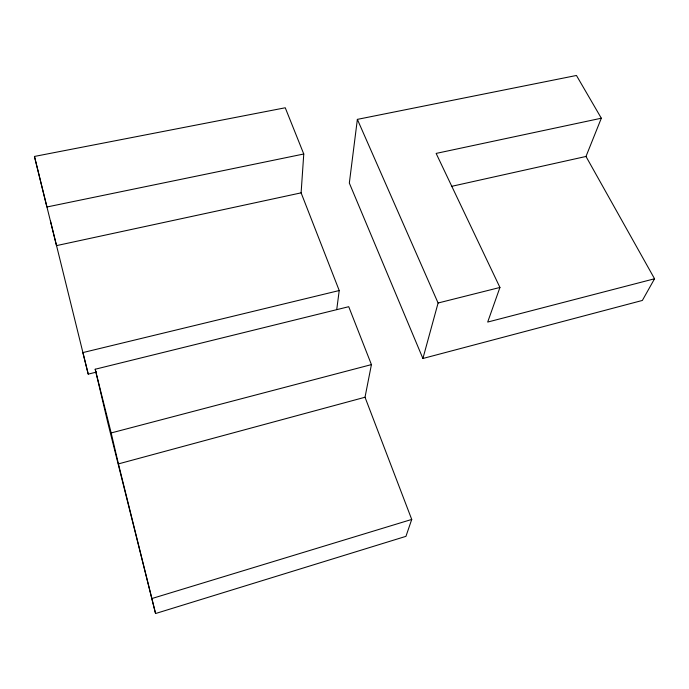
<?xml version="1.0" encoding="UTF-8"?>
<svg xmlns="http://www.w3.org/2000/svg" width="689" height="689" viewBox="0 0 689 689"><rect width="100%" height="100%" fill="white"/><g stroke="black" fill="none" stroke-linecap="round" stroke-linejoin="round"><path stroke-width="1.03" d="M336.732 309.576L339.221 290.534L301.11 192.851L303.763 154L285.255 107.777L34.45 156.446L46.912 206.993L303.763 154M357.367 119.378L349.332 183.076L422.9 358.487L642.363 300.447L654.55 278.769L585.994 156.463L601.325 118.215L576.452 75.471L357.367 119.378L438.092 303.005L422.9 358.487M365.015 397.243L371.423 364.602L348.729 306.7L95.203 369.235L107.872 422.986L155.568 613.529L405.95 536.343L411.729 519.437L365.015 397.243L118.422 463.904L155.568 613.529M601.325 118.215L436.137 153.414L499.938 287.459L487.691 322.064L654.55 278.769M152.123 598.465L411.729 519.437M118.422 463.904L111.17 432.942L371.423 364.602M438.092 303.005L499.938 287.459M339.221 290.534L82.869 352.587L88.226 374.127L96.572 372.069M451.708 186.323L585.994 156.463M301.11 192.851L56.498 245.62L34.45 156.446M95.203 369.235L111.17 432.942M50.486 221.04L88.226 374.127"/></g></svg>
